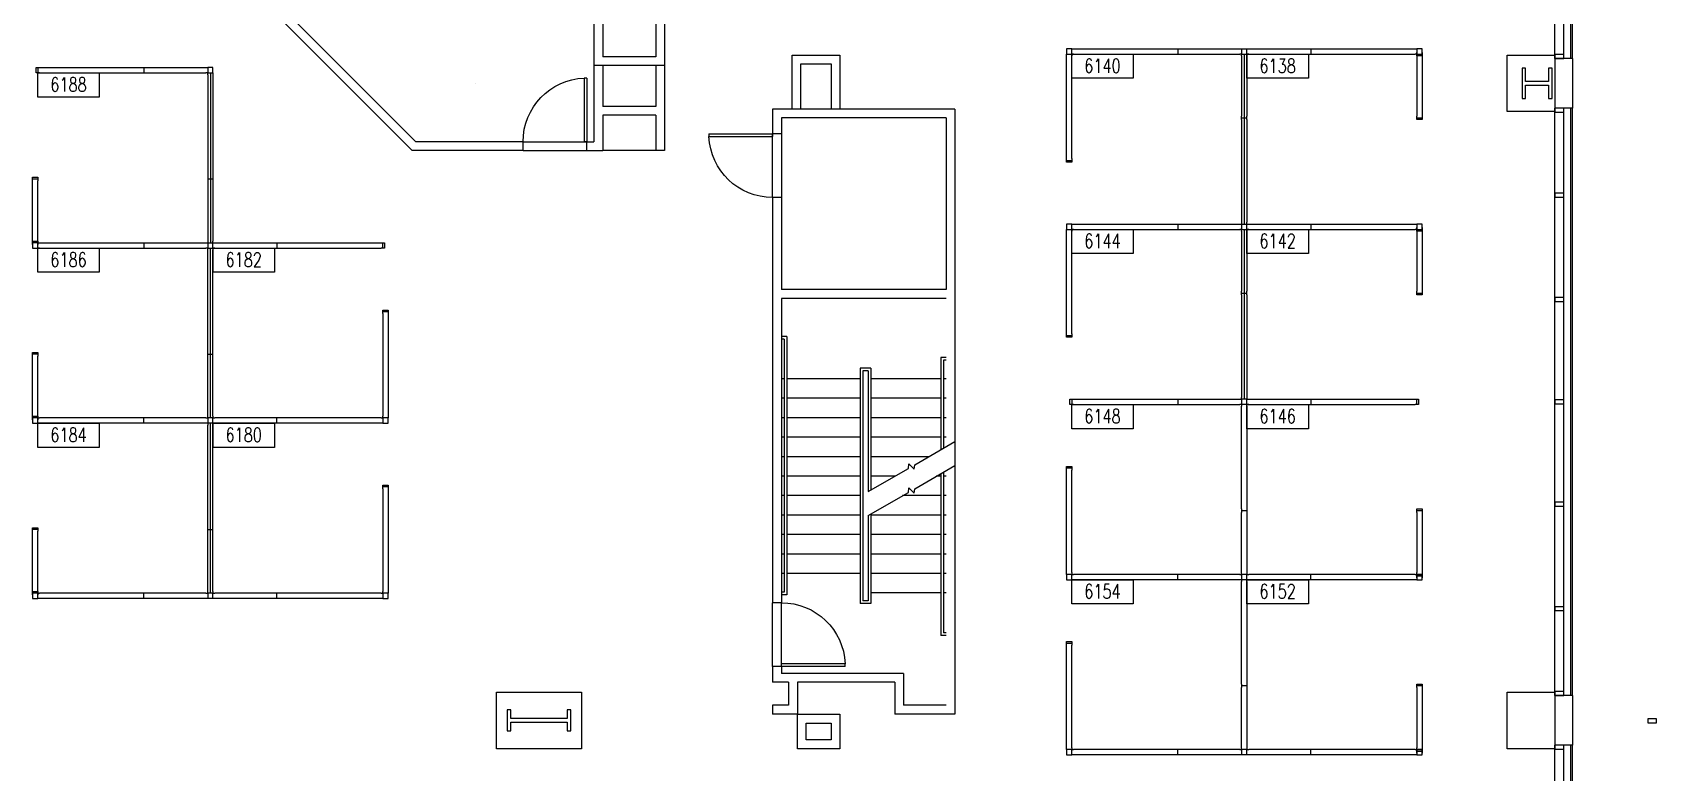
# Model space of a CAD drawing. Header units: millimetres. Extents: x 1760 to 4349, y 598 to 3139.
# Drawn here: x 3431 to 4349, y 1309 to 1727 of the extents above; entities that cross this region are included whole.
import ezdxf
from ezdxf.enums import TextEntityAlignment as Align

# ---------------------------------------------------------------- set-up
doc = ezdxf.new("R2010")
doc.units = ezdxf.units.MM
for name, color, linetype in [('E-B-CORE', 8, 'Continuous'), ('E-B-FURR', 6, 'Continuous'), ('E-B-GLAZ', 8, 'Continuous'), ('E-B-MULL', 8, 'Continuous'), ('E-B-SHEL', 2, 'Continuous'), ('E-C-HEAD', 5, 'Continuous'), ('E-F-DOOR', 3, 'Continuous'), ('E-F-STAIR', 8, 'Continuous'), ('E-S-COLM', 8, 'Continuous'), ('PANELS_201', 6, 'Continuous'), ('RMNUM', 40, 'Continuous')]:
    doc.layers.add(name, color=color, linetype=linetype)
doc.styles.add('ROMANS', font='romans', dxfattribs={"width": 0.75, "height": 8})

# ---------------------------------------------------------------- blocks, each defined once
blk = doc.blocks.new('DR-36')
for p, q in [((0, 36), (0, 0)), ((0, 36), (1.5, 36)), ((1.5, 36), (1.5, 0)), ((0, 0), (1.5, 0))]:
    blk.add_line(p, q)
blk.add_arc((0, 0), 36, 0, 87.61406)
blk = doc.blocks.new('RMNUM')
at = {"layer": 'RMNUM'}
blk.add_lwpolyline([(-16.33354, 6.674702), (18.388073, 6.674702), (18.388073, -6.982766), (-16.33354, -6.982766), (-16.33354, 6.674702)], dxfattribs=at)
at = {"layer": 'RMNUM', "style": 'ROMANS', "width": 0.75}
blk.add_attdef('NUMBER', text='', height=8, dxfattribs=at).set_placement((1.027267, 0.114097), align=Align.MIDDLE_CENTER)

msp = doc.modelspace()

# ---------------------------------------------------------------- linework, layer by layer
msp.add_line((3681.53, 1698.38), (3681.53, 1698.38))
at = {"layer": 'E-B-CORE'}
for p, q in [((3748.42, 1864.73), (3748.42, 1708.73)), ((3753.42, 1864.73), (3753.42, 1713.73)), ((3783.42, 1736.73), (3783.42, 1713.73)), ((3788.42, 1736.73), (3788.42, 1708.73)), ((3788.42, 1708.73), (3748.42, 1708.73)), ((3783.42, 1713.73), (3753.42, 1713.73)), ((3952.42, 1684.23), (3849.42, 1684.23)), ((3849.42, 1684.23), (3849.42, 1670.23)), ((3952.42, 1684.23), (3952.42, 1342.23)), ((3854.42, 1670.23), (3849.42, 1670.23)), ((3947.42, 1679.23), (3854.42, 1679.23)), ((3854.42, 1679.23), (3854.42, 1670.23)), ((3947.42, 1679.23), (3947.42, 1582.23)), ((3849.42, 1634.23), (3849.42, 1405.23)), ((3854.42, 1634.23), (3849.42, 1634.23)), ((3854.42, 1634.23), (3854.42, 1582.23)), ((3947.42, 1582.23), (3854.42, 1582.23)), ((3947.42, 1577.23), (3854.42, 1577.23)), ((3854.42, 1577.23), (3854.42, 1405.23)), ((3854.42, 1405.23), (3849.42, 1405.23)), ((3854.42, 1369.23), (3849.42, 1369.23)), ((3849.42, 1369.23), (3849.42, 1360.23)), ((3854.42, 1369.23), (3854.42, 1365.23)), ((3858.42, 1360.23), (3849.42, 1360.23)), ((3923.42, 1365.23), (3854.42, 1365.23)), ((3858.42, 1360.23), (3858.42, 1347.23)), ((3863.42, 1360.23), (3863.42, 1342.23)), ((3918.42, 1360.23), (3863.42, 1360.23)), ((3918.42, 1360.23), (3918.42, 1342.23)), ((3923.42, 1365.23), (3923.42, 1347.23)), ((3858.42, 1347.23), (3849.42, 1347.23)), ((3849.42, 1347.23), (3849.42, 1342.23)), ((3863.42, 1342.23), (3849.42, 1342.23)), ((3952.42, 1342.23), (3918.42, 1342.23)), ((3947.42, 1347.23), (3923.42, 1347.23))]:
    msp.add_line(p, q, dxfattribs=at)
for points in [[(3887.42, 1342.23), (3887.42, 1322.73), (3863.42, 1322.73), (3863.42, 1342.23)], [(3882.42, 1337.23), (3882.42, 1327.73), (3868.42, 1327.73), (3868.42, 1337.23)]]:
    msp.add_lwpolyline(points, close=True, dxfattribs=at)
at = {"layer": 'E-B-FURR'}
for p, q in [((4291.42, 1712.73), (4291.42, 2044.73)), ((3645.83, 1660.73), (3503.42, 1803.14)), ((3647.9, 1665.73), (3546.12, 1767.51)), ((3748.42, 1708.73), (3748.42, 1665.73)), ((3753.42, 1708.73), (3753.42, 1685.73)), ((3783.42, 1708.73), (3783.42, 1685.73)), ((3788.42, 1708.73), (3788.42, 1660.73)), ((3865.42, 1709.73), (3882.42, 1709.73)), ((3865.42, 1684.16), (3865.42, 1709.73)), ((3882.42, 1709.73), (3882.42, 1684.16)), ((3783.42, 1685.73), (3753.42, 1685.73)), ((3783.42, 1680.73), (3753.42, 1680.73)), ((3753.42, 1680.73), (3753.42, 1660.73)), ((3783.42, 1680.73), (3783.42, 1660.73)), ((4291.42, 1352.73), (4291.42, 1684.73)), ((3708.42, 1665.73), (3647.9, 1665.73)), ((3708.42, 1660.73), (3708.42, 1665.73)), ((3744.42, 1665.73), (3748.42, 1665.73)), ((3744.42, 1660.73), (3744.42, 1665.73)), ((3708.42, 1660.73), (3645.83, 1660.73)), ((3744.42, 1660.73), (3753.42, 1660.73)), ((3788.42, 1660.73), (3783.42, 1660.73)), ((4291.42, 992.73), (4291.42, 1324.73))]:
    msp.add_line(p, q, dxfattribs=at)
for points in [[(3860.42, 1684.23), (3860.42, 1714.73), (3887.42, 1714.73)], [(3887.42, 1714.73), (3887.42, 1684.23)]]:
    msp.add_lwpolyline(points, dxfattribs=at)
for points in [[(4291.42, 1714.73), (4291.42, 1682.73), (4264.42, 1682.73), (4264.42, 1714.73)], [(3741.42, 1354.73), (3741.42, 1322.73), (3693.42, 1322.73), (3693.42, 1354.73)], [(4291.42, 1354.73), (4291.42, 1322.73), (4264.42, 1322.73), (4264.42, 1354.73)]]:
    msp.add_lwpolyline(points, close=True, dxfattribs=at)
at = {"layer": 'E-B-GLAZ'}
for p, q in [((4296.42, 1712.73), (4296.42, 2044.73)), ((4300.42, 1712.73), (4300.42, 2044.73)), ((4301.42, 1712.73), (4301.42, 2044.73)), ((4296.42, 1352.73), (4296.42, 1684.73)), ((4300.42, 1352.73), (4300.42, 1684.73)), ((4301.42, 1352.73), (4301.42, 1684.73)), ((4296.42, 990.92), (4296.42, 1322.92)), ((4300.42, 992.43), (4300.42, 1324.73)), ((4301.42, 992.48), (4301.42, 1324.73))]:
    msp.add_line(p, q, dxfattribs=at)
at = {"layer": 'E-B-MULL'}
for points in [[(4296.42, 1714.98), (4291.42, 1714.98), (4291.42, 1712.73), (4296.42, 1712.73)], [(4296.42, 1684.73), (4291.42, 1684.73), (4291.42, 1682.48), (4296.42, 1682.48)], [(4296.42, 1636.73), (4291.42, 1636.73), (4291.42, 1634.48), (4296.42, 1634.48)], [(4296.42, 1577.73), (4291.42, 1577.73), (4291.42, 1575.48), (4296.42, 1575.48)], [(4296.42, 1519.86), (4291.42, 1519.86), (4291.42, 1517.61), (4296.42, 1517.61)], [(4296.42, 1461.98), (4291.42, 1461.98), (4291.42, 1459.73), (4296.42, 1459.73)], [(4296.42, 1402.98), (4291.42, 1402.98), (4291.42, 1400.73), (4296.42, 1400.73)], [(4296.42, 1354.98), (4291.42, 1354.98), (4291.42, 1352.73), (4296.42, 1352.73)], [(4348.87, 1339.68), (4343.87, 1339.68), (4343.87, 1337.43), (4348.87, 1337.43)], [(4296.42, 1324.73), (4291.42, 1324.73), (4291.42, 1322.48), (4296.42, 1322.48)]]:
    msp.add_lwpolyline(points, close=True, dxfattribs=at)
at = {"layer": 'E-B-SHEL'}
for p, q in [((4301.42, 1712.73), (4291.42, 1712.73)), ((4291.42, 1712.73), (4291.42, 1684.73)), ((4301.42, 1712.73), (4301.42, 1684.73)), ((4301.42, 1684.73), (4291.42, 1684.73)), ((4301.42, 1352.73), (4291.42, 1352.73)), ((4291.42, 1352.73), (4291.42, 1324.73)), ((4301.42, 1352.73), (4301.42, 1324.73)), ((4301.42, 1324.73), (4291.42, 1324.73))]:
    msp.add_line(p, q, dxfattribs=at)
at = {"layer": 'E-C-HEAD'}
for p, q in [((3849.42, 1634.23), (3849.42, 1670.23)), ((3854.42, 1670.23), (3854.42, 1634.23)), ((3708.42, 1665.73), (3744.42, 1665.73)), ((3708.42, 1660.73), (3744.42, 1660.73)), ((3783.42, 1660.73), (3753.42, 1660.73)), ((3849.42, 1369.23), (3849.42, 1405.23)), ((3854.42, 1369.23), (3854.42, 1405.23))]:
    msp.add_line(p, q, dxfattribs=at)
at = {"layer": 'E-F-STAIR'}
for p, q in [((3857.42, 1555.73), (3854.42, 1555.73)), ((3855.92, 1554.23), (3854.42, 1554.23)), ((3855.92, 1554.23), (3855.92, 1411.23)), ((3857.42, 1555.73), (3857.42, 1409.73)), ((3944.42, 1543.73), (3944.42, 1491.74)), ((3947.42, 1543.73), (3944.42, 1543.73)), ((3945.92, 1542.23), (3945.92, 1492.6)), ((3947.42, 1542.23), (3945.92, 1542.23)), ((3898.92, 1537.73), (3898.92, 1404.73)), ((3904.92, 1537.73), (3898.92, 1537.73)), ((3900.42, 1536.23), (3900.42, 1406.23)), ((3903.42, 1536.23), (3900.42, 1536.23)), ((3903.42, 1536.23), (3903.42, 1468.06)), ((3904.92, 1537.73), (3904.92, 1468.93)), ((3855.92, 1531.73), (3854.42, 1531.73)), ((3898.92, 1531.73), (3857.42, 1531.73)), ((3944.42, 1531.73), (3904.92, 1531.73)), ((3947.42, 1531.73), (3945.92, 1531.73)), ((3855.92, 1520.73), (3854.42, 1520.73)), ((3898.92, 1520.73), (3857.42, 1520.73)), ((3944.42, 1520.73), (3904.92, 1520.73)), ((3947.42, 1520.73), (3945.92, 1520.73)), ((3855.92, 1509.73), (3854.42, 1509.73)), ((3898.92, 1509.73), (3857.42, 1509.73)), ((3944.42, 1509.73), (3904.92, 1509.73)), ((3947.42, 1509.73), (3945.92, 1509.73)), ((3855.92, 1498.73), (3854.42, 1498.73)), ((3898.92, 1498.73), (3857.42, 1498.73)), ((3944.42, 1498.73), (3904.92, 1498.73)), ((3947.42, 1498.73), (3945.92, 1498.73)), ((3855.92, 1487.73), (3854.42, 1487.73)), ((3898.92, 1487.73), (3857.42, 1487.73)), ((3937.48, 1487.73), (3904.92, 1487.73)), ((3944.42, 1478.17), (3944.42, 1386.73)), ((3945.92, 1479.03), (3945.92, 1388.23)), ((3855.92, 1476.73), (3854.42, 1476.73)), ((3898.92, 1476.73), (3857.42, 1476.73)), ((3918.43, 1476.73), (3904.92, 1476.73)), ((3944.42, 1476.73), (3941.93, 1476.73)), ((3947.42, 1476.73), (3945.92, 1476.73)), ((3855.92, 1465.73), (3854.42, 1465.73)), ((3898.92, 1465.73), (3857.42, 1465.73)), ((3944.42, 1465.73), (3922.88, 1465.73)), ((3947.42, 1465.73), (3945.92, 1465.73)), ((3855.92, 1454.73), (3854.42, 1454.73)), ((3898.92, 1454.73), (3857.42, 1454.73)), ((3903.42, 1454.5), (3903.42, 1406.23)), ((3904.92, 1455.36), (3904.92, 1404.73)), ((3944.42, 1454.73), (3904.92, 1454.73)), ((3947.42, 1454.73), (3945.92, 1454.73)), ((3855.92, 1443.73), (3854.42, 1443.73)), ((3898.92, 1443.73), (3857.42, 1443.73)), ((3944.42, 1443.73), (3904.92, 1443.73)), ((3947.42, 1443.73), (3945.92, 1443.73)), ((3855.92, 1432.73), (3854.42, 1432.73)), ((3898.92, 1432.73), (3857.42, 1432.73)), ((3944.42, 1432.73), (3904.92, 1432.73)), ((3947.42, 1432.73), (3945.92, 1432.73)), ((3855.92, 1421.73), (3854.42, 1421.73)), ((3898.92, 1421.73), (3857.42, 1421.73)), ((3944.42, 1421.73), (3904.92, 1421.73)), ((3947.42, 1421.73), (3945.92, 1421.73)), ((3855.92, 1411.23), (3854.42, 1411.23)), ((3857.42, 1409.73), (3854.42, 1409.73)), ((3904.92, 1404.73), (3898.92, 1404.73)), ((3903.42, 1406.23), (3900.42, 1406.23)), ((3944.42, 1410.73), (3904.92, 1410.73)), ((3947.42, 1410.73), (3945.92, 1410.73)), ((3947.42, 1386.73), (3944.42, 1386.73)), ((3947.42, 1388.23), (3945.92, 1388.23))]:
    msp.add_line(p, q, dxfattribs=at)
for points in [[(3903.42, 1468.06), (3926.11, 1481.16), (3926.43, 1483.66), (3929.36, 1480.73), (3929.69, 1483.23), (3952.42, 1496.35)], [(3903.42, 1454.5), (3926.11, 1467.6), (3926.43, 1470.09), (3929.36, 1467.17), (3929.69, 1469.67), (3952.42, 1482.79)]]:
    msp.add_lwpolyline(points, dxfattribs=at)
at = {"layer": 'E-S-COLM'}
for points in [[(4287.92, 1690.23), (4289.92, 1690.23), (4289.92, 1707.23), (4287.92, 1707.23), (4287.92, 1699.73), (4274.92, 1699.73), (4274.92, 1707.23), (4272.92, 1707.23), (4272.92, 1690.23), (4274.92, 1690.23), (4274.92, 1697.73), (4287.92, 1697.73)], [(3733.42, 1332.73), (3735.42, 1332.73), (3735.42, 1344.73), (3733.42, 1344.73), (3733.42, 1339.73), (3701.42, 1339.73), (3701.42, 1344.73), (3699.42, 1344.73), (3699.42, 1332.73), (3701.42, 1332.73), (3701.42, 1337.73), (3733.42, 1337.73)]]:
    msp.add_lwpolyline(points, close=True, dxfattribs=at)
at = {"layer": 'PANELS_201', "linetype": 'Continuous'}
for p, q in [((4213.45, 1715.22), (4216.45, 1715.22)), ((4213.45, 1616.22), (4216.45, 1616.22)), ((3434.21, 1608.63), (3431.21, 1608.63)), ((4114.45, 1458.22), (4114.45, 1516.22)), ((4117.45, 1516.22), (4117.45, 1458.22)), ((3434.21, 1509.63), (3431.21, 1509.63)), ((4114.45, 1422.22), (4114.45, 1456.22)), ((4117.45, 1456.22), (4117.45, 1422.22)), ((4114.45, 1359.22), (4114.45, 1417.22)), ((4117.45, 1417.22), (4117.45, 1359.22)), ((4216.45, 1420.22), (4213.45, 1420.22)), ((3434.21, 1410.63), (3431.21, 1410.63)), ((4114.45, 1323.22), (4114.45, 1357.22)), ((4117.45, 1357.22), (4117.45, 1323.22)), ((4216.45, 1321.22), (4213.45, 1321.22))]:
    msp.add_line(p, q, dxfattribs=at)
for points in [[(4018.45, 1718.22), (4015.45, 1718.22), (4015.45, 1715.22)], [(4019.45, 1715.22), (4018.45, 1715.22), (4018.45, 1718.22), (4019.45, 1718.22)], [(4019.45, 1718.22), (4077.45, 1718.22)], [(4077.45, 1718.22), (4079.45, 1718.22)], [(4078.45, 1718.22), (4078.45, 1715.22)], [(4079.45, 1718.22), (4113.45, 1718.22)], [(4113.45, 1718.22), (4114.45, 1718.22), (4114.45, 1715.22), (4113.45, 1715.22)], [(4114.45, 1718.22), (4117.45, 1718.22)], [(4118.45, 1715.22), (4117.45, 1715.22), (4117.45, 1718.22), (4118.45, 1718.22)], [(4118.45, 1718.22), (4152.45, 1718.22)], [(4152.45, 1718.22), (4154.45, 1718.22)], [(4153.45, 1718.22), (4153.45, 1715.22)], [(4154.45, 1718.22), (4212.45, 1718.22)], [(4212.45, 1718.22), (4213.45, 1718.22), (4213.45, 1715.22), (4212.45, 1715.22)], [(4216.45, 1715.22), (4216.45, 1718.22), (4213.45, 1718.22)], [(4216.45, 1716.22), (4216.45, 1715.22), (4216.45, 1714.22), (4213.45, 1714.22), (4213.45, 1716.22)], [(3435.21, 1704.63), (3434.21, 1704.63), (3433.21, 1704.63), (3433.21, 1707.63), (3435.21, 1707.63)], [(3434.21, 1707.63), (3434.21, 1704.63)], [(3435.21, 1707.63), (3493.21, 1707.63)], [(3493.21, 1707.63), (3495.21, 1707.63)], [(3494.21, 1707.63), (3494.21, 1704.63)], [(3495.21, 1707.63), (3529.21, 1707.63)], [(3529.21, 1707.63), (3530.21, 1707.63), (3530.21, 1704.63), (3529.21, 1704.63)], [(3533.21, 1704.63), (3533.21, 1707.63), (3530.21, 1707.63)], [(4015.45, 1714.22), (4015.45, 1715.22), (4018.45, 1715.22), (4018.45, 1714.22)], [(4015.45, 1656.22), (4015.45, 1714.22)], [(4018.45, 1656.22), (4018.45, 1714.22)], [(4019.45, 1715.22), (4077.45, 1715.22)], [(4077.45, 1715.22), (4079.45, 1715.22)], [(4079.45, 1715.22), (4113.45, 1715.22)], [(4114.45, 1714.22), (4114.45, 1715.22), (4117.45, 1715.22), (4117.45, 1714.22)], [(4114.45, 1714.22), (4114.45, 1680.22)], [(4115.95, 1715.22), (4115.95, 1679.22)], [(4117.45, 1714.22), (4117.45, 1680.22)], [(4118.45, 1715.22), (4152.45, 1715.22)], [(4152.45, 1715.22), (4154.45, 1715.22)], [(4154.45, 1715.22), (4212.45, 1715.22)], [(4213.45, 1714.22), (4213.45, 1715.22), (4216.45, 1715.22), (4216.45, 1714.22)], [(4213.45, 1714.22), (4213.45, 1680.22)], [(4216.45, 1714.22), (4216.45, 1680.22)], [(3435.21, 1704.63), (3493.21, 1704.63)], [(3493.21, 1704.63), (3495.21, 1704.63)], [(3495.21, 1704.63), (3529.21, 1704.63)], [(3530.21, 1703.63), (3530.21, 1704.63), (3533.21, 1704.63), (3533.21, 1703.63)], [(3530.21, 1703.63), (3530.21, 1645.63)], [(3531.71, 1704.63), (3531.71, 1644.63)], [(3533.21, 1703.63), (3533.21, 1645.63)], [(4114.45, 1678.22), (4114.45, 1680.22)], [(4117.45, 1678.22), (4117.45, 1680.22)], [(4216.45, 1680.22), (4216.45, 1679.22), (4216.45, 1678.22), (4213.45, 1678.22), (4213.45, 1680.22)], [(4114.45, 1679.22), (4117.45, 1679.22)], [(4114.45, 1678.22), (4114.45, 1620.22)], [(4115.95, 1679.22), (4115.95, 1619.22)], [(4117.45, 1678.22), (4117.45, 1620.22)], [(4213.45, 1679.22), (4216.45, 1679.22)], [(4018.45, 1656.22), (4018.45, 1655.22), (4018.45, 1654.22), (4015.45, 1654.22), (4015.45, 1656.22)], [(4015.45, 1655.22), (4018.45, 1655.22)], [(3431.21, 1643.63), (3431.21, 1644.63), (3431.21, 1645.63), (3434.21, 1645.63), (3434.21, 1643.63)], [(3434.21, 1644.63), (3431.21, 1644.63)], [(3431.21, 1609.63), (3431.21, 1643.63)], [(3434.21, 1609.63), (3434.21, 1643.63)], [(3530.21, 1645.63), (3530.21, 1643.63)], [(3533.21, 1644.63), (3530.21, 1644.63)], [(3530.21, 1643.63), (3530.21, 1609.63)], [(3531.71, 1644.63), (3531.71, 1608.63)], [(3533.21, 1645.63), (3533.21, 1643.63)], [(3533.21, 1643.63), (3533.21, 1609.63)], [(4018.45, 1619.22), (4015.45, 1619.22), (4015.45, 1616.22)], [(4015.45, 1615.22), (4015.45, 1616.22), (4018.45, 1616.22), (4018.45, 1615.22)], [(4015.45, 1557.22), (4015.45, 1615.22)], [(4019.45, 1616.22), (4018.45, 1616.22), (4018.45, 1619.22), (4019.45, 1619.22)], [(4018.45, 1557.22), (4018.45, 1615.22)], [(4019.45, 1619.22), (4077.45, 1619.22)], [(4019.45, 1616.22), (4077.45, 1616.22)], [(4077.45, 1619.22), (4079.45, 1619.22)], [(4077.45, 1616.22), (4079.45, 1616.22)], [(4078.45, 1619.22), (4078.45, 1616.22)], [(4079.45, 1619.22), (4113.45, 1619.22)], [(4079.45, 1616.22), (4113.45, 1616.22)], [(4113.45, 1619.22), (4114.45, 1619.22), (4114.45, 1616.22), (4113.45, 1616.22)], [(4114.45, 1620.22), (4114.45, 1619.22), (4117.45, 1619.22), (4117.45, 1620.22)], [(4114.45, 1615.22), (4114.45, 1616.22), (4117.45, 1616.22), (4117.45, 1615.22)], [(4114.45, 1615.22), (4114.45, 1581.22)], [(4115.95, 1616.22), (4115.95, 1580.22)], [(4118.45, 1616.22), (4117.45, 1616.22), (4117.45, 1619.22), (4118.45, 1619.22)], [(4117.45, 1615.22), (4117.45, 1581.22)], [(4118.45, 1619.22), (4152.45, 1619.22)], [(4118.45, 1616.22), (4152.45, 1616.22)], [(4152.45, 1619.22), (4154.45, 1619.22)], [(4152.45, 1616.22), (4154.45, 1616.22)], [(4153.45, 1619.22), (4153.45, 1616.22)], [(4154.45, 1619.22), (4212.45, 1619.22)], [(4154.45, 1616.22), (4212.45, 1616.22)], [(4212.45, 1619.22), (4213.45, 1619.22), (4213.45, 1616.22), (4212.45, 1616.22)], [(4216.45, 1616.22), (4216.45, 1619.22), (4213.45, 1619.22)], [(4216.45, 1617.22), (4216.45, 1616.22), (4216.45, 1615.22), (4213.45, 1615.22), (4213.45, 1617.22)], [(4213.45, 1615.22), (4213.45, 1616.22), (4216.45, 1616.22), (4216.45, 1615.22)], [(4213.45, 1615.22), (4213.45, 1581.22)], [(4216.45, 1615.22), (4216.45, 1581.22)], [(3431.21, 1607.63), (3431.21, 1608.63), (3431.21, 1609.63), (3434.21, 1609.63), (3434.21, 1607.63)], [(3434.21, 1609.63), (3434.21, 1608.63), (3431.21, 1608.63), (3431.21, 1609.63)], [(3431.21, 1608.63), (3431.21, 1605.63), (3434.21, 1605.63)], [(3435.21, 1605.63), (3434.21, 1605.63), (3434.21, 1608.63), (3435.21, 1608.63)], [(3435.21, 1608.63), (3493.21, 1608.63)], [(3493.21, 1608.63), (3495.21, 1608.63)], [(3494.21, 1608.63), (3494.21, 1605.63)], [(3495.21, 1608.63), (3529.21, 1608.63)], [(3529.21, 1608.63), (3530.21, 1608.63), (3530.21, 1605.63), (3529.21, 1605.63)], [(3530.21, 1609.63), (3530.21, 1608.63), (3533.21, 1608.63), (3533.21, 1609.63)], [(3534.21, 1605.63), (3533.21, 1605.63), (3533.21, 1608.63), (3534.21, 1608.63)], [(3534.21, 1608.63), (3568.21, 1608.63)], [(3568.21, 1608.63), (3570.21, 1608.63)], [(3569.21, 1608.63), (3569.21, 1605.63)], [(3570.21, 1608.63), (3628.21, 1608.63)], [(3628.21, 1608.63), (3629.21, 1608.63), (3630.21, 1608.63), (3630.21, 1605.63), (3628.21, 1605.63)], [(3629.21, 1605.63), (3629.21, 1608.63)], [(3435.21, 1605.63), (3493.21, 1605.63)], [(3493.21, 1605.63), (3495.21, 1605.63)], [(3495.21, 1605.63), (3529.21, 1605.63)], [(3530.21, 1604.63), (3530.21, 1605.63), (3533.21, 1605.63), (3533.21, 1604.63)], [(3530.21, 1546.63), (3530.21, 1604.63)], [(3531.71, 1545.63), (3531.71, 1605.63)], [(3533.21, 1546.63), (3533.21, 1604.63)], [(3534.21, 1605.63), (3568.21, 1605.63)], [(3568.21, 1605.63), (3570.21, 1605.63)], [(3570.21, 1605.63), (3628.21, 1605.63)], [(4114.45, 1579.22), (4114.45, 1581.22)], [(4114.45, 1580.22), (4117.45, 1580.22)], [(4114.45, 1579.22), (4114.45, 1521.22)], [(4115.95, 1580.22), (4115.95, 1520.22)], [(4117.45, 1579.22), (4117.45, 1581.22)], [(4117.45, 1579.22), (4117.45, 1521.22)], [(4216.45, 1581.22), (4216.45, 1580.22), (4216.45, 1579.22), (4213.45, 1579.22), (4213.45, 1581.22)], [(4213.45, 1580.22), (4216.45, 1580.22)], [(3629.21, 1568.63), (3629.21, 1569.63), (3629.21, 1570.63), (3632.21, 1570.63), (3632.21, 1568.63)], [(3632.21, 1569.63), (3629.21, 1569.63)], [(3629.21, 1568.63), (3629.21, 1510.63)], [(3632.21, 1568.63), (3632.21, 1510.63)], [(4018.45, 1557.22), (4018.45, 1556.22), (4018.45, 1555.22), (4015.45, 1555.22), (4015.45, 1557.22)], [(4015.45, 1556.22), (4018.45, 1556.22)], [(3431.21, 1544.63), (3431.21, 1545.63), (3431.21, 1546.63), (3434.21, 1546.63), (3434.21, 1544.63)], [(3434.21, 1545.63), (3431.21, 1545.63)], [(3431.21, 1510.63), (3431.21, 1544.63)], [(3434.21, 1510.63), (3434.21, 1544.63)], [(3530.21, 1544.63), (3530.21, 1546.63)], [(3530.21, 1545.63), (3533.21, 1545.63)], [(3530.21, 1510.63), (3530.21, 1544.63)], [(3531.71, 1509.63), (3531.71, 1545.63)], [(3533.21, 1544.63), (3533.21, 1546.63)], [(3533.21, 1510.63), (3533.21, 1544.63)], [(4019.45, 1517.22), (4018.45, 1517.22), (4017.45, 1517.22), (4017.45, 1520.22), (4019.45, 1520.22)], [(4018.45, 1520.22), (4018.45, 1517.22)], [(4019.45, 1520.22), (4077.45, 1520.22)], [(4019.45, 1517.22), (4077.45, 1517.22)], [(4077.45, 1520.22), (4079.45, 1520.22)], [(4077.45, 1517.22), (4079.45, 1517.22)], [(4078.45, 1520.22), (4078.45, 1517.22)], [(4079.45, 1520.22), (4113.45, 1520.22)], [(4079.45, 1517.22), (4113.45, 1517.22)], [(4113.45, 1520.22), (4114.45, 1520.22), (4114.45, 1517.22), (4113.45, 1517.22)], [(4117.45, 1521.22), (4117.45, 1520.22), (4114.45, 1520.22), (4114.45, 1521.22)], [(4117.45, 1516.22), (4117.45, 1517.22), (4114.45, 1517.22), (4114.45, 1516.22)], [(4118.45, 1517.22), (4117.45, 1517.22), (4117.45, 1520.22), (4118.45, 1520.22)], [(4118.45, 1520.22), (4152.45, 1520.22)], [(4118.45, 1517.22), (4152.45, 1517.22)], [(4152.45, 1520.22), (4154.45, 1520.22)], [(4152.45, 1517.22), (4154.45, 1517.22)], [(4153.45, 1520.22), (4153.45, 1517.22)], [(4154.45, 1520.22), (4212.45, 1520.22)], [(4154.45, 1517.22), (4212.45, 1517.22)], [(4212.45, 1520.22), (4213.45, 1520.22), (4214.45, 1520.22), (4214.45, 1517.22), (4212.45, 1517.22)], [(4213.45, 1517.22), (4213.45, 1520.22)], [(3434.21, 1510.63), (3434.21, 1509.63), (3431.21, 1509.63), (3431.21, 1510.63)], [(3431.21, 1508.63), (3431.21, 1509.63), (3431.21, 1510.63), (3434.21, 1510.63), (3434.21, 1508.63)], [(3431.21, 1509.63), (3431.21, 1506.63), (3434.21, 1506.63)], [(3435.21, 1506.63), (3434.21, 1506.63), (3434.21, 1509.63), (3435.21, 1509.63)], [(3493.21, 1509.63), (3435.21, 1509.63)], [(3493.21, 1506.63), (3435.21, 1506.63)], [(3495.21, 1509.63), (3493.21, 1509.63)], [(3495.21, 1506.63), (3493.21, 1506.63)], [(3494.21, 1506.63), (3494.21, 1509.63)], [(3529.21, 1509.63), (3495.21, 1509.63)], [(3529.21, 1506.63), (3495.21, 1506.63)], [(3529.21, 1509.63), (3530.21, 1509.63), (3530.21, 1506.63), (3529.21, 1506.63)], [(3533.21, 1510.63), (3533.21, 1509.63), (3530.21, 1509.63), (3530.21, 1510.63)], [(3533.21, 1505.63), (3533.21, 1506.63), (3530.21, 1506.63), (3530.21, 1505.63)], [(3530.21, 1447.63), (3530.21, 1505.63)], [(3531.71, 1446.63), (3531.71, 1506.63)], [(3534.21, 1506.63), (3533.21, 1506.63), (3533.21, 1509.63), (3534.21, 1509.63)], [(3533.21, 1447.63), (3533.21, 1505.63)], [(3568.21, 1509.63), (3534.21, 1509.63)], [(3568.21, 1506.63), (3534.21, 1506.63)], [(3570.21, 1509.63), (3568.21, 1509.63)], [(3570.21, 1506.63), (3568.21, 1506.63)], [(3569.21, 1506.63), (3569.21, 1509.63)], [(3628.21, 1509.63), (3570.21, 1509.63)], [(3628.21, 1506.63), (3570.21, 1506.63)], [(3628.21, 1509.63), (3629.21, 1509.63), (3629.21, 1506.63), (3628.21, 1506.63)], [(3632.21, 1510.63), (3632.21, 1509.63), (3629.21, 1509.63), (3629.21, 1510.63)], [(3629.21, 1506.63), (3632.21, 1506.63), (3632.21, 1509.63)], [(4015.45, 1480.22), (4015.45, 1481.22), (4015.45, 1482.22), (4018.45, 1482.22), (4018.45, 1480.22)], [(4018.45, 1481.22), (4015.45, 1481.22)], [(4015.45, 1422.22), (4015.45, 1480.22)], [(4018.45, 1422.22), (4018.45, 1480.22)], [(3629.21, 1469.63), (3629.21, 1470.63), (3629.21, 1471.63), (3632.21, 1471.63), (3632.21, 1469.63)], [(3632.21, 1470.63), (3629.21, 1470.63)], [(3629.21, 1469.63), (3629.21, 1411.63)], [(3632.21, 1469.63), (3632.21, 1411.63)], [(4114.45, 1458.22), (4114.45, 1456.22)], [(4117.45, 1457.22), (4114.45, 1457.22)], [(4117.45, 1458.22), (4117.45, 1456.22)], [(4213.45, 1456.22), (4213.45, 1457.22), (4213.45, 1458.22), (4216.45, 1458.22), (4216.45, 1456.22)], [(4216.45, 1457.22), (4213.45, 1457.22)], [(4213.45, 1456.22), (4213.45, 1422.22)], [(4216.45, 1456.22), (4216.45, 1422.22)], [(3431.21, 1445.63), (3431.21, 1446.63), (3431.21, 1447.63), (3434.21, 1447.63), (3434.21, 1445.63)], [(3434.21, 1446.63), (3431.21, 1446.63)], [(3431.21, 1411.63), (3431.21, 1445.63)], [(3434.21, 1411.63), (3434.21, 1445.63)], [(3530.21, 1445.63), (3530.21, 1447.63)], [(3530.21, 1446.63), (3533.21, 1446.63)], [(3530.21, 1411.63), (3530.21, 1445.63)], [(3531.71, 1410.63), (3531.71, 1446.63)], [(3533.21, 1445.63), (3533.21, 1447.63)], [(3533.21, 1411.63), (3533.21, 1445.63)], [(4018.45, 1422.22), (4018.45, 1421.22), (4015.45, 1421.22), (4015.45, 1422.22)], [(4015.45, 1421.22), (4015.45, 1418.22), (4018.45, 1418.22)], [(4019.45, 1418.22), (4018.45, 1418.22), (4018.45, 1421.22), (4019.45, 1421.22)], [(4077.45, 1421.22), (4019.45, 1421.22)], [(4077.45, 1418.22), (4019.45, 1418.22)], [(4079.45, 1421.22), (4077.45, 1421.22)], [(4079.45, 1418.22), (4077.45, 1418.22)], [(4078.45, 1418.22), (4078.45, 1421.22)], [(4113.45, 1421.22), (4079.45, 1421.22)], [(4113.45, 1418.22), (4079.45, 1418.22)], [(4113.45, 1421.22), (4114.45, 1421.22), (4114.45, 1418.22), (4113.45, 1418.22)], [(4117.45, 1422.22), (4117.45, 1421.22), (4114.45, 1421.22), (4114.45, 1422.22)], [(4117.45, 1417.22), (4117.45, 1418.22), (4114.45, 1418.22), (4114.45, 1417.22)], [(4118.45, 1418.22), (4117.45, 1418.22), (4117.45, 1421.22), (4118.45, 1421.22)], [(4152.45, 1421.22), (4118.45, 1421.22)], [(4152.45, 1418.22), (4118.45, 1418.22)], [(4154.45, 1421.22), (4152.45, 1421.22)], [(4154.45, 1418.22), (4152.45, 1418.22)], [(4153.45, 1418.22), (4153.45, 1421.22)], [(4212.45, 1421.22), (4154.45, 1421.22)], [(4212.45, 1418.22), (4154.45, 1418.22)], [(4212.45, 1421.22), (4213.45, 1421.22), (4213.45, 1418.22), (4212.45, 1418.22)], [(4216.45, 1422.22), (4216.45, 1421.22), (4213.45, 1421.22), (4213.45, 1422.22)], [(4213.45, 1419.22), (4213.45, 1420.22), (4213.45, 1421.22), (4216.45, 1421.22), (4216.45, 1419.22)], [(4213.45, 1418.22), (4216.45, 1418.22), (4216.45, 1421.22)], [(3434.21, 1411.63), (3434.21, 1410.63), (3431.21, 1410.63), (3431.21, 1411.63)], [(3431.21, 1409.63), (3431.21, 1410.63), (3431.21, 1411.63), (3434.21, 1411.63), (3434.21, 1409.63)], [(3431.21, 1410.63), (3431.21, 1407.63), (3434.21, 1407.63)], [(3435.21, 1407.63), (3434.21, 1407.63), (3434.21, 1410.63), (3435.21, 1410.63)], [(3493.21, 1410.63), (3435.21, 1410.63)], [(3493.21, 1407.63), (3435.21, 1407.63)], [(3495.21, 1410.63), (3493.21, 1410.63)], [(3495.21, 1407.63), (3493.21, 1407.63)], [(3494.21, 1407.63), (3494.21, 1410.63)], [(3529.21, 1410.63), (3495.21, 1410.63)], [(3529.21, 1407.63), (3495.21, 1407.63)], [(3529.21, 1410.63), (3530.21, 1410.63), (3530.21, 1407.63), (3529.21, 1407.63)], [(3533.21, 1411.63), (3533.21, 1410.63), (3530.21, 1410.63), (3530.21, 1411.63)], [(3533.21, 1407.63), (3530.21, 1407.63)], [(3534.21, 1407.63), (3533.21, 1407.63), (3533.21, 1410.63), (3534.21, 1410.63)], [(3568.21, 1410.63), (3534.21, 1410.63)], [(3568.21, 1407.63), (3534.21, 1407.63)], [(3570.21, 1410.63), (3568.21, 1410.63)], [(3570.21, 1407.63), (3568.21, 1407.63)], [(3569.21, 1407.63), (3569.21, 1410.63)], [(3628.21, 1410.63), (3570.21, 1410.63)], [(3628.21, 1407.63), (3570.21, 1407.63)], [(3628.21, 1410.63), (3629.21, 1410.63), (3629.21, 1407.63), (3628.21, 1407.63)], [(3632.21, 1411.63), (3632.21, 1410.63), (3629.21, 1410.63), (3629.21, 1411.63)], [(3629.21, 1407.63), (3632.21, 1407.63), (3632.21, 1410.63)], [(4015.45, 1381.22), (4015.45, 1382.22), (4015.45, 1383.22), (4018.45, 1383.22), (4018.45, 1381.22)], [(4018.45, 1382.22), (4015.45, 1382.22)], [(4015.45, 1323.22), (4015.45, 1381.22)], [(4018.45, 1323.22), (4018.45, 1381.22)], [(4114.45, 1359.22), (4114.45, 1357.22)], [(4117.45, 1358.22), (4114.45, 1358.22)], [(4117.45, 1359.22), (4117.45, 1357.22)], [(4213.45, 1357.22), (4213.45, 1358.22), (4213.45, 1359.22), (4216.45, 1359.22), (4216.45, 1357.22)], [(4216.45, 1358.22), (4213.45, 1358.22)], [(4213.45, 1357.22), (4213.45, 1323.22)], [(4216.45, 1357.22), (4216.45, 1323.22)], [(4018.45, 1323.22), (4018.45, 1322.22), (4015.45, 1322.22), (4015.45, 1323.22)], [(4015.45, 1322.22), (4015.45, 1319.22), (4018.45, 1319.22)], [(4019.45, 1319.22), (4018.45, 1319.22), (4018.45, 1322.22), (4019.45, 1322.22)], [(4077.45, 1322.22), (4019.45, 1322.22)], [(4079.45, 1322.22), (4077.45, 1322.22)], [(4078.45, 1319.22), (4078.45, 1322.22)], [(4113.45, 1322.22), (4079.45, 1322.22)], [(4113.45, 1322.22), (4114.45, 1322.22), (4114.45, 1319.22), (4113.45, 1319.22)], [(4117.45, 1323.22), (4117.45, 1322.22), (4114.45, 1322.22), (4114.45, 1323.22)], [(4118.45, 1319.22), (4117.45, 1319.22), (4117.45, 1322.22), (4118.45, 1322.22)], [(4152.45, 1322.22), (4118.45, 1322.22)], [(4154.45, 1322.22), (4152.45, 1322.22)], [(4153.45, 1319.22), (4153.45, 1322.22)], [(4212.45, 1322.22), (4154.45, 1322.22)], [(4212.45, 1322.22), (4213.45, 1322.22), (4213.45, 1319.22), (4212.45, 1319.22)], [(4216.45, 1323.22), (4216.45, 1322.22), (4213.45, 1322.22), (4213.45, 1323.22)], [(4213.45, 1320.22), (4213.45, 1321.22), (4213.45, 1322.22), (4216.45, 1322.22), (4216.45, 1320.22)], [(4213.45, 1319.22), (4216.45, 1319.22), (4216.45, 1322.22)], [(4077.45, 1319.22), (4019.45, 1319.22)], [(4079.45, 1319.22), (4077.45, 1319.22)], [(4113.45, 1319.22), (4079.45, 1319.22)], [(4117.45, 1319.22), (4114.45, 1319.22)], [(4152.45, 1319.22), (4118.45, 1319.22)], [(4154.45, 1319.22), (4152.45, 1319.22)], [(4212.45, 1319.22), (4154.45, 1319.22)]]:
    msp.add_lwpolyline(points, dxfattribs=at)

# ---------------------------------------------------------------- block references
for p, values in [((4034.78, 1708.55), {'NUMBER': '6140'}), ((4133.78, 1708.55), {'NUMBER': '6138'}), ((3450.55, 1697.96), {'NUMBER': '6188'}), ((4034.78, 1609.55), {'NUMBER': '6144'}), ((4133.78, 1609.55), {'NUMBER': '6142'}), ((3450.55, 1598.96), {'NUMBER': '6186'}), ((3549.55, 1598.96), {'NUMBER': '6182'}), ((4034.78, 1510.55), {'NUMBER': '6148'}), ((4133.78, 1510.55), {'NUMBER': '6146'}), ((3450.55, 1499.96), {'NUMBER': '6184'}), ((3549.55, 1499.96), {'NUMBER': '6180'}), ((4034.78, 1411.55), {'NUMBER': '6154'}), ((4133.78, 1411.55), {'NUMBER': '6152'})]:
    msp.add_blockref('RMNUM', p).add_auto_attribs(values)
at = {"layer": 'E-F-DOOR', "xscale": -1}
msp.add_blockref('DR-36', (3744.42, 1665.73), dxfattribs=at)
for p, rotation in [((3849.42, 1670.23), 90), ((3854.42, 1369.23), 270)]:
    msp.add_blockref('DR-36', p, dxfattribs=dict(at, rotation=rotation))

doc.saveas('drawing.dxf')
